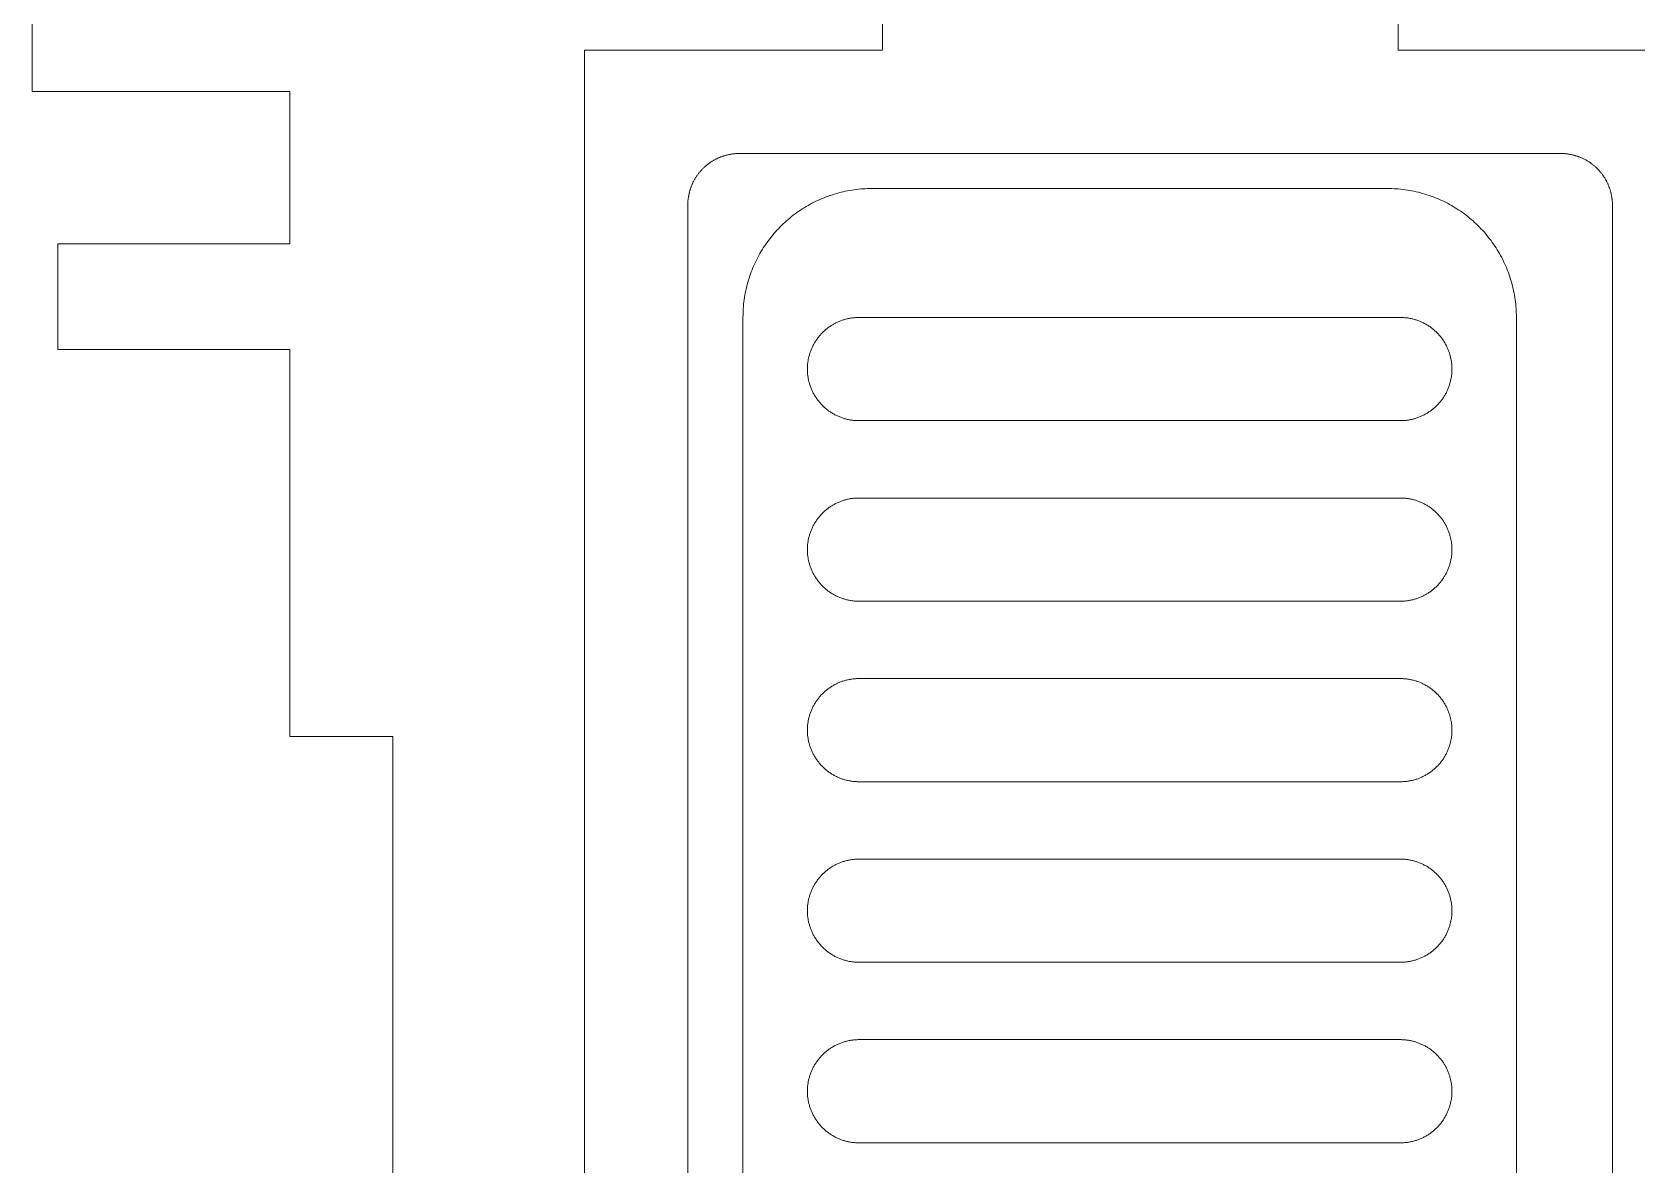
# Model space of a CAD drawing. Header units: inches. Extents: x -487 to 78, y 105 to 340.
# Drawn here: x -10.54 to 37.66, y 208.98 to 242.99 of the extents above; entities that cross this region are included whole.
import ezdxf

# ---------------------------------------------------------------- set-up
doc = ezdxf.new("R2010")
doc.units = ezdxf.units.IN
doc.header["$MEASUREMENT"] = 0
doc.layers.add('Capa 1', color=7, linetype='Continuous')

msp = doc.modelspace()

# ---------------------------------------------------------------- linework, layer by layer
at = {"layer": 'Capa 1', "color": 28, "lineweight": 9, "true_color": 0x11100b}
for points in [[(41.574, 180.49), (30.491, 180.49), (30.491, 177.315), (15.004, 177.315), (15.004, 180.49), (6.059, 180.49), (6.059, 242.442), (15.004, 242.442), (15.004, 245.617), (30.491, 245.617), (30.491, 242.442), (41.574, 242.442)], [(-10.537, 244.3), (-10.537, 241.202), (-2.795, 241.202), (-2.795, 236.633), (-9.761, 236.633), (-9.761, 233.458), (-2.795, 233.458), (-2.795, 221.842), (0.303, 221.842), (0.303, 198.61), (-2.795, 198.61), (-2.795, 186.994), (-9.761, 186.994), (-9.761, 183.819), (-2.795, 183.819), (-2.795, 179.25), (-10.537, 179.25)], [(9.157, 185.136), (9.157, 237.796), (9.157, 237.813), (9.157, 237.83), (9.157, 237.847), (9.16, 237.865), (9.16, 237.882), (9.16, 237.899), (9.163, 237.917), (9.163, 237.935), (9.166, 237.953), (9.168, 237.97), (9.171, 237.988), (9.171, 238.006), (9.174, 238.024), (9.176, 238.042), (9.179, 238.06), (9.185, 238.077), (9.187, 238.095), (9.19, 238.113), (9.196, 238.132), (9.198, 238.149), (9.204, 238.168), (9.206, 238.186), (9.212, 238.204), (9.217, 238.222), (9.223, 238.24), (9.228, 238.258), (9.234, 238.276), (9.239, 238.294), (9.248, 238.312), (9.253, 238.33), (9.258, 238.348), (9.267, 238.366), (9.275, 238.384), (9.28, 238.401), (9.289, 238.419), (9.297, 238.437), (9.305, 238.454), (9.313, 238.472), (9.321, 238.49), (9.329, 238.507), (9.34, 238.524), (9.349, 238.542), (9.359, 238.559), (9.368, 238.576), (9.379, 238.593), (9.389, 238.61), (9.4, 238.626), (9.411, 238.643), (9.422, 238.66), (9.433, 238.676), (9.444, 238.692), (9.455, 238.708), (9.466, 238.725), (9.48, 238.74), (9.491, 238.756), (9.504, 238.772), (9.518, 238.787), (9.529, 238.802), (9.543, 238.818), (9.556, 238.833), (9.57, 238.847), (9.583, 238.862), (9.597, 238.876), (9.611, 238.891), (9.625, 238.905), (9.641, 238.919), (9.655, 238.932), (9.668, 238.946), (9.685, 238.959), (9.698, 238.972), (9.715, 238.985), (9.731, 238.998), (9.745, 239.011), (9.761, 239.023), (9.778, 239.035), (9.794, 239.047), (9.81, 239.058), (9.827, 239.07), (9.843, 239.081), (9.859, 239.092), (9.876, 239.103), (9.892, 239.113), (9.909, 239.123), (9.925, 239.134), (9.944, 239.143), (9.961, 239.153), (9.977, 239.162), (9.996, 239.172), (10.012, 239.18), (10.029, 239.189), (10.048, 239.198), (10.064, 239.205), (10.083, 239.213), (10.1, 239.221), (10.119, 239.229), (10.135, 239.236), (10.154, 239.242), (10.171, 239.249), (10.19, 239.256), (10.209, 239.262), (10.226, 239.268), (10.245, 239.274), (10.261, 239.279), (10.28, 239.285), (10.299, 239.29), (10.316, 239.294), (10.335, 239.299), (10.351, 239.303), (10.37, 239.308), (10.389, 239.311), (10.406, 239.315), (10.425, 239.319), (10.441, 239.322), (10.461, 239.325), (10.48, 239.328), (10.496, 239.33), (10.515, 239.332), (10.531, 239.335), (10.551, 239.337), (10.567, 239.338), (10.586, 239.34), (10.603, 239.341), (10.619, 239.342), (10.638, 239.343), (10.654, 239.344), (10.671, 239.344), (10.69, 239.344), (10.706, 239.344), (35.381, 239.344), (35.397, 239.344), (35.414, 239.344), (35.43, 239.344), (35.449, 239.343), (35.466, 239.342), (35.485, 239.341), (35.501, 239.34), (35.52, 239.338), (35.537, 239.337), (35.553, 239.335), (35.572, 239.332), (35.591, 239.33), (35.608, 239.328), (35.627, 239.325), (35.643, 239.322), (35.662, 239.319), (35.679, 239.315), (35.698, 239.311), (35.717, 239.308), (35.733, 239.303), (35.752, 239.299), (35.769, 239.294), (35.788, 239.29), (35.807, 239.285), (35.824, 239.279), (35.843, 239.274), (35.859, 239.268), (35.878, 239.262), (35.897, 239.256), (35.914, 239.249), (35.933, 239.242), (35.949, 239.236), (35.968, 239.229), (35.985, 239.221), (36.004, 239.213), (36.02, 239.205), (36.039, 239.198), (36.056, 239.189), (36.075, 239.18), (36.091, 239.172), (36.108, 239.162), (36.127, 239.153), (36.143, 239.143), (36.16, 239.134), (36.176, 239.123), (36.195, 239.113), (36.212, 239.103), (36.228, 239.092), (36.244, 239.081), (36.261, 239.07), (36.277, 239.058), (36.293, 239.047), (36.31, 239.035), (36.324, 239.023), (36.34, 239.011), (36.356, 238.998), (36.373, 238.985), (36.386, 238.972), (36.403, 238.959), (36.416, 238.946), (36.433, 238.932), (36.446, 238.919), (36.46, 238.905), (36.474, 238.891), (36.49, 238.876), (36.504, 238.862), (36.517, 238.847), (36.531, 238.833), (36.545, 238.818), (36.556, 238.802), (36.569, 238.787), (36.583, 238.772), (36.594, 238.756), (36.608, 238.74), (36.619, 238.725), (36.632, 238.708), (36.643, 238.692), (36.654, 238.676), (36.665, 238.66), (36.676, 238.643), (36.687, 238.626), (36.698, 238.61), (36.709, 238.593), (36.717, 238.576), (36.728, 238.559), (36.736, 238.542), (36.747, 238.524), (36.755, 238.507), (36.763, 238.49), (36.774, 238.472), (36.783, 238.454), (36.791, 238.437), (36.799, 238.419), (36.804, 238.401), (36.813, 238.384), (36.821, 238.366), (36.826, 238.348), (36.834, 238.33), (36.84, 238.312), (36.845, 238.294), (36.853, 238.276), (36.859, 238.258), (36.864, 238.24), (36.87, 238.222), (36.873, 238.204), (36.878, 238.186), (36.883, 238.168), (36.889, 238.149), (36.892, 238.132), (36.894, 238.113), (36.9, 238.095), (36.903, 238.077), (36.905, 238.06), (36.908, 238.042), (36.911, 238.024), (36.914, 238.006), (36.916, 237.988), (36.919, 237.97), (36.922, 237.953), (36.922, 237.935), (36.924, 237.917), (36.924, 237.899), (36.927, 237.882), (36.927, 237.865), (36.927, 237.847), (36.927, 237.83), (36.927, 237.813), (36.93, 237.796), (36.93, 185.136)], [(34.045, 234.421), (34.045, 234.488), (34.042, 234.555), (34.04, 234.622), (34.037, 234.688), (34.031, 234.755), (34.026, 234.822), (34.018, 234.888), (34.01, 234.954), (33.999, 235.02), (33.988, 235.086), (33.977, 235.152), (33.963, 235.217), (33.949, 235.283), (33.933, 235.348), (33.917, 235.412), (33.9, 235.477), (33.881, 235.541), (33.859, 235.605), (33.84, 235.668), (33.818, 235.731), (33.794, 235.794), (33.769, 235.856), (33.745, 235.918), (33.717, 235.98), (33.69, 236.04), (33.663, 236.101), (33.633, 236.161), (33.603, 236.221), (33.57, 236.28), (33.537, 236.338), (33.504, 236.396), (33.471, 236.453), (33.436, 236.509), (33.398, 236.565), (33.359, 236.62), (33.321, 236.675), (33.283, 236.729), (33.242, 236.783), (33.201, 236.835), (33.16, 236.887), (33.116, 236.938), (33.073, 236.989), (33.026, 237.039), (32.982, 237.087), (32.936, 237.135), (32.89, 237.182), (32.84, 237.229), (32.791, 237.275), (32.742, 237.319), (32.69, 237.363), (32.641, 237.406), (32.589, 237.448), (32.534, 237.49), (32.482, 237.53), (32.428, 237.569), (32.373, 237.608), (32.319, 237.645), (32.261, 237.682), (32.207, 237.717), (32.149, 237.752), (32.092, 237.785), (32.032, 237.818), (31.974, 237.85), (31.914, 237.88), (31.854, 237.91), (31.794, 237.938), (31.734, 237.965), (31.671, 237.992), (31.608, 238.017), (31.548, 238.041), (31.485, 238.065), (31.422, 238.087), (31.357, 238.108), (31.294, 238.127), (31.229, 238.146), (31.166, 238.164), (31.1, 238.181), (31.035, 238.196), (30.969, 238.21), (30.903, 238.224), (30.838, 238.236), (30.772, 238.247), (30.707, 238.256), (30.641, 238.265), (30.576, 238.272), (30.507, 238.279), (30.442, 238.284), (30.373, 238.288), (30.308, 238.291), (30.24, 238.292), (30.174, 238.293), (14.687, 238.293), (14.619, 238.292), (14.553, 238.291), (14.485, 238.288), (14.419, 238.284), (14.353, 238.279), (14.285, 238.272), (14.22, 238.265), (14.154, 238.256), (14.086, 238.247), (14.02, 238.236), (13.954, 238.224), (13.889, 238.21), (13.824, 238.196), (13.761, 238.181), (13.695, 238.164), (13.63, 238.146), (13.567, 238.127), (13.501, 238.108), (13.438, 238.087), (13.375, 238.065), (13.313, 238.041), (13.25, 238.017), (13.19, 237.992), (13.127, 237.965), (13.067, 237.938), (13.007, 237.91), (12.947, 237.88), (12.886, 237.85), (12.826, 237.818), (12.769, 237.785), (12.712, 237.752), (12.654, 237.717), (12.597, 237.682), (12.542, 237.645), (12.488, 237.608), (12.433, 237.569), (12.378, 237.53), (12.324, 237.49), (12.272, 237.448), (12.22, 237.406), (12.168, 237.363), (12.119, 237.319), (12.07, 237.275), (12.02, 237.229), (11.971, 237.182), (11.925, 237.135), (11.878, 237.087), (11.832, 237.039), (11.788, 236.989), (11.744, 236.938), (11.701, 236.887), (11.66, 236.835), (11.619, 236.783), (11.578, 236.729), (11.537, 236.675), (11.499, 236.62), (11.463, 236.565), (11.425, 236.509), (11.389, 236.453), (11.354, 236.396), (11.321, 236.338), (11.288, 236.28), (11.258, 236.221), (11.228, 236.161), (11.198, 236.101), (11.168, 236.04), (11.141, 235.98), (11.116, 235.918), (11.089, 235.856), (11.064, 235.794), (11.042, 235.731), (11.02, 235.668), (10.999, 235.605), (10.98, 235.541), (10.96, 235.477), (10.944, 235.412), (10.928, 235.348), (10.911, 235.283), (10.898, 235.217), (10.884, 235.152), (10.87, 235.086), (10.859, 235.02), (10.851, 234.954), (10.843, 234.888), (10.835, 234.822), (10.829, 234.755), (10.824, 234.688), (10.818, 234.622), (10.816, 234.555), (10.816, 234.488), (10.813, 234.421), (10.813, 187.957)], [(30.562, 234.421), (30.589, 234.421), (30.614, 234.42), (30.641, 234.419), (30.668, 234.417), (30.696, 234.415), (30.72, 234.413), (30.748, 234.41), (30.775, 234.406), (30.8, 234.402), (30.827, 234.398), (30.854, 234.393), (30.879, 234.388), (30.906, 234.382), (30.931, 234.376), (30.958, 234.369), (30.983, 234.362), (31.01, 234.355), (31.035, 234.347), (31.059, 234.339), (31.086, 234.33), (31.111, 234.32), (31.136, 234.311), (31.16, 234.3), (31.185, 234.29), (31.209, 234.279), (31.234, 234.268), (31.256, 234.256), (31.28, 234.244), (31.305, 234.231), (31.327, 234.218), (31.351, 234.205), (31.373, 234.191), (31.395, 234.176), (31.42, 234.162), (31.442, 234.147), (31.463, 234.131), (31.485, 234.116), (31.504, 234.1), (31.526, 234.083), (31.548, 234.066), (31.567, 234.049), (31.589, 234.031), (31.608, 234.014), (31.627, 233.995), (31.646, 233.977), (31.666, 233.958), (31.685, 233.939), (31.704, 233.919), (31.72, 233.899), (31.739, 233.879), (31.756, 233.859), (31.772, 233.838), (31.789, 233.817), (31.805, 233.796), (31.821, 233.774), (31.835, 233.752), (31.851, 233.73), (31.865, 233.707), (31.879, 233.685), (31.892, 233.662), (31.906, 233.639), (31.92, 233.616), (31.933, 233.592), (31.944, 233.568), (31.955, 233.544), (31.969, 233.52), (31.98, 233.496), (31.991, 233.471), (31.999, 233.446), (32.01, 233.421), (32.018, 233.396), (32.026, 233.371), (32.037, 233.346), (32.043, 233.32), (32.051, 233.295), (32.059, 233.269), (32.064, 233.243), (32.07, 233.217), (32.078, 233.191), (32.081, 233.165), (32.086, 233.138), (32.092, 233.112), (32.095, 233.085), (32.1, 233.059), (32.103, 233.032), (32.105, 233.006), (32.105, 232.979), (32.108, 232.952), (32.108, 232.926), (32.111, 232.899), (32.111, 232.872), (32.111, 232.845), (32.108, 232.819), (32.108, 232.792), (32.105, 232.765), (32.105, 232.739), (32.103, 232.712), (32.1, 232.686), (32.095, 232.659), (32.092, 232.633), (32.086, 232.606), (32.081, 232.58), (32.078, 232.554), (32.07, 232.528), (32.064, 232.502), (32.059, 232.476), (32.051, 232.45), (32.043, 232.424), (32.037, 232.399), (32.026, 232.373), (32.018, 232.348), (32.01, 232.323), (31.999, 232.298), (31.991, 232.273), (31.98, 232.249), (31.969, 232.224), (31.955, 232.2), (31.944, 232.176), (31.933, 232.152), (31.92, 232.129), (31.906, 232.105), (31.892, 232.082), (31.879, 232.059), (31.865, 232.037), (31.851, 232.014), (31.835, 231.992), (31.821, 231.97), (31.805, 231.949), (31.789, 231.928), (31.772, 231.907), (31.756, 231.886), (31.739, 231.865), (31.72, 231.845), (31.704, 231.825), (31.685, 231.806), (31.666, 231.787), (31.646, 231.768), (31.627, 231.749), (31.608, 231.731), (31.589, 231.713), (31.567, 231.695), (31.548, 231.678), (31.526, 231.661), (31.504, 231.645), (31.485, 231.629), (31.463, 231.613), (31.442, 231.598), (31.42, 231.583), (31.395, 231.568), (31.373, 231.554), (31.351, 231.54), (31.327, 231.527), (31.305, 231.513), (31.28, 231.501), (31.256, 231.489), (31.234, 231.477), (31.209, 231.465), (31.185, 231.454), (31.16, 231.444), (31.136, 231.434), (31.111, 231.424), (31.086, 231.415), (31.059, 231.406), (31.035, 231.398), (31.01, 231.39), (30.983, 231.382), (30.958, 231.375), (30.931, 231.368), (30.906, 231.362), (30.879, 231.357), (30.854, 231.351), (30.827, 231.346), (30.8, 231.342), (30.775, 231.338), (30.748, 231.335), (30.72, 231.332), (30.696, 231.329), (30.668, 231.327), (30.641, 231.326), (30.614, 231.324), (30.589, 231.324), (30.562, 231.324), (14.299, 231.324), (14.271, 231.324), (14.244, 231.324), (14.22, 231.326), (14.192, 231.327), (14.165, 231.329), (14.138, 231.332), (14.113, 231.335), (14.086, 231.338), (14.058, 231.342), (14.034, 231.346), (14.007, 231.351), (13.979, 231.357), (13.954, 231.362), (13.927, 231.368), (13.903, 231.375), (13.875, 231.382), (13.851, 231.39), (13.826, 231.398), (13.799, 231.406), (13.774, 231.415), (13.75, 231.424), (13.725, 231.434), (13.701, 231.444), (13.676, 231.454), (13.651, 231.465), (13.627, 231.477), (13.602, 231.489), (13.578, 231.501), (13.556, 231.513), (13.531, 231.527), (13.509, 231.54), (13.485, 231.554), (13.463, 231.568), (13.441, 231.583), (13.419, 231.598), (13.397, 231.613), (13.375, 231.629), (13.354, 231.645), (13.332, 231.661), (13.313, 231.678), (13.291, 231.695), (13.272, 231.713), (13.252, 231.731), (13.233, 231.749), (13.214, 231.768), (13.195, 231.787), (13.176, 231.806), (13.157, 231.825), (13.141, 231.845), (13.121, 231.865), (13.105, 231.886), (13.089, 231.907), (13.072, 231.928), (13.056, 231.949), (13.039, 231.97), (13.023, 231.992), (13.009, 232.014), (12.996, 232.037), (12.979, 232.059), (12.966, 232.082), (12.952, 232.105), (12.941, 232.129), (12.927, 232.152), (12.916, 232.176), (12.903, 232.2), (12.892, 232.224), (12.881, 232.249), (12.87, 232.273), (12.859, 232.298), (12.851, 232.323), (12.84, 232.348), (12.832, 232.373), (12.824, 232.399), (12.815, 232.424), (12.81, 232.45), (12.802, 232.476), (12.796, 232.502), (12.788, 232.528), (12.783, 232.554), (12.777, 232.58), (12.772, 232.606), (12.769, 232.633), (12.763, 232.659), (12.761, 232.686), (12.758, 232.712), (12.755, 232.739), (12.753, 232.765), (12.753, 232.792), (12.75, 232.819), (12.75, 232.845), (12.75, 232.872), (12.75, 232.899), (12.75, 232.926), (12.753, 232.952), (12.753, 232.979), (12.755, 233.006), (12.758, 233.032), (12.761, 233.059), (12.763, 233.085), (12.769, 233.112), (12.772, 233.138), (12.777, 233.165), (12.783, 233.191), (12.788, 233.217), (12.796, 233.243), (12.802, 233.269), (12.81, 233.295), (12.815, 233.32), (12.824, 233.346), (12.832, 233.371), (12.84, 233.396), (12.851, 233.421), (12.859, 233.446), (12.87, 233.471), (12.881, 233.496), (12.892, 233.52), (12.903, 233.544), (12.916, 233.568), (12.927, 233.592), (12.941, 233.616), (12.952, 233.639), (12.966, 233.662), (12.979, 233.685), (12.996, 233.707), (13.009, 233.73), (13.023, 233.752), (13.039, 233.774), (13.056, 233.796), (13.072, 233.817), (13.089, 233.838), (13.105, 233.859), (13.121, 233.879), (13.141, 233.899), (13.157, 233.919), (13.176, 233.939), (13.195, 233.958), (13.214, 233.977), (13.233, 233.995), (13.252, 234.014), (13.272, 234.031), (13.291, 234.049), (13.313, 234.066), (13.332, 234.083), (13.354, 234.1), (13.375, 234.116), (13.397, 234.131), (13.419, 234.147), (13.441, 234.162), (13.463, 234.176), (13.485, 234.191), (13.509, 234.205), (13.531, 234.218), (13.556, 234.231), (13.578, 234.244), (13.602, 234.256), (13.627, 234.268), (13.651, 234.279), (13.676, 234.29), (13.701, 234.3), (13.725, 234.311), (13.75, 234.32), (13.774, 234.33), (13.799, 234.339), (13.826, 234.347), (13.851, 234.355), (13.875, 234.362), (13.903, 234.369), (13.927, 234.376), (13.954, 234.382), (13.979, 234.388), (14.007, 234.393), (14.034, 234.398), (14.058, 234.402), (14.086, 234.406), (14.113, 234.41), (14.138, 234.413), (14.165, 234.415), (14.192, 234.417), (14.22, 234.419), (14.244, 234.42), (14.271, 234.421), (14.299, 234.421), (30.562, 234.421)], [(34.045, 187.957), (34.045, 234.421)], [(30.562, 229), (30.589, 229), (30.614, 228.999), (30.641, 228.998), (30.668, 228.996), (30.696, 228.994), (30.72, 228.992), (30.748, 228.989), (30.775, 228.986), (30.8, 228.982), (30.827, 228.977), (30.854, 228.972), (30.879, 228.967), (30.906, 228.961), (30.931, 228.955), (30.958, 228.949), (30.983, 228.942), (31.01, 228.934), (31.035, 228.926), (31.059, 228.918), (31.086, 228.909), (31.111, 228.9), (31.136, 228.89), (31.16, 228.88), (31.185, 228.869), (31.209, 228.858), (31.234, 228.847), (31.256, 228.835), (31.28, 228.823), (31.305, 228.81), (31.327, 228.797), (31.351, 228.784), (31.373, 228.77), (31.395, 228.756), (31.42, 228.741), (31.442, 228.726), (31.463, 228.711), (31.485, 228.695), (31.504, 228.679), (31.526, 228.662), (31.548, 228.646), (31.567, 228.628), (31.589, 228.611), (31.608, 228.593), (31.627, 228.575), (31.646, 228.556), (31.666, 228.537), (31.685, 228.518), (31.704, 228.499), (31.72, 228.479), (31.739, 228.458), (31.756, 228.438), (31.772, 228.417), (31.789, 228.396), (31.805, 228.375), (31.821, 228.353), (31.835, 228.331), (31.851, 228.309), (31.865, 228.287), (31.879, 228.264), (31.892, 228.241), (31.906, 228.218), (31.92, 228.195), (31.933, 228.171), (31.944, 228.147), (31.955, 228.123), (31.969, 228.099), (31.98, 228.075), (31.991, 228.05), (31.999, 228.026), (32.01, 228.001), (32.018, 227.976), (32.026, 227.95), (32.037, 227.925), (32.043, 227.899), (32.051, 227.874), (32.059, 227.848), (32.064, 227.822), (32.07, 227.796), (32.078, 227.77), (32.081, 227.744), (32.086, 227.717), (32.092, 227.691), (32.095, 227.665), (32.1, 227.638), (32.103, 227.611), (32.105, 227.585), (32.105, 227.558), (32.108, 227.532), (32.108, 227.505), (32.111, 227.478), (32.111, 227.452), (32.111, 227.425), (32.108, 227.398), (32.108, 227.371), (32.105, 227.345), (32.105, 227.318), (32.103, 227.291), (32.1, 227.265), (32.095, 227.238), (32.092, 227.212), (32.086, 227.186), (32.081, 227.159), (32.078, 227.133), (32.07, 227.107), (32.064, 227.081), (32.059, 227.055), (32.051, 227.029), (32.043, 227.004), (32.037, 226.978), (32.026, 226.952), (32.018, 226.927), (32.01, 226.902), (31.999, 226.877), (31.991, 226.853), (31.98, 226.828), (31.969, 226.804), (31.955, 226.78), (31.944, 226.755), (31.933, 226.732), (31.92, 226.708), (31.906, 226.685), (31.892, 226.662), (31.879, 226.639), (31.865, 226.616), (31.851, 226.594), (31.835, 226.572), (31.821, 226.55), (31.805, 226.528), (31.789, 226.507), (31.772, 226.486), (31.756, 226.465), (31.739, 226.445), (31.72, 226.424), (31.704, 226.404), (31.685, 226.385), (31.666, 226.366), (31.646, 226.347), (31.627, 226.328), (31.608, 226.31), (31.589, 226.292), (31.567, 226.275), (31.548, 226.257), (31.526, 226.241), (31.504, 226.224), (31.485, 226.208), (31.463, 226.192), (31.442, 226.177), (31.42, 226.162), (31.395, 226.147), (31.373, 226.133), (31.351, 226.119), (31.327, 226.106), (31.305, 226.093), (31.28, 226.08), (31.256, 226.068), (31.234, 226.056), (31.209, 226.045), (31.185, 226.034), (31.16, 226.023), (31.136, 226.013), (31.111, 226.003), (31.086, 225.994), (31.059, 225.985), (31.035, 225.977), (31.01, 225.969), (30.983, 225.961), (30.958, 225.954), (30.931, 225.948), (30.906, 225.941), (30.879, 225.936), (30.854, 225.931), (30.827, 225.926), (30.8, 225.921), (30.775, 225.917), (30.748, 225.914), (30.72, 225.911), (30.696, 225.908), (30.668, 225.907), (30.641, 225.905), (30.614, 225.904), (30.589, 225.903), (30.562, 225.903), (14.299, 225.903), (14.271, 225.903), (14.244, 225.904), (14.22, 225.905), (14.192, 225.907), (14.165, 225.908), (14.138, 225.911), (14.113, 225.914), (14.086, 225.917), (14.058, 225.921), (14.034, 225.926), (14.007, 225.931), (13.979, 225.936), (13.954, 225.941), (13.927, 225.948), (13.903, 225.954), (13.875, 225.961), (13.851, 225.969), (13.826, 225.977), (13.799, 225.985), (13.774, 225.994), (13.75, 226.003), (13.725, 226.013), (13.701, 226.023), (13.676, 226.034), (13.651, 226.045), (13.627, 226.056), (13.602, 226.068), (13.578, 226.08), (13.556, 226.093), (13.531, 226.106), (13.509, 226.119), (13.485, 226.133), (13.463, 226.147), (13.441, 226.162), (13.419, 226.177), (13.397, 226.192), (13.375, 226.208), (13.354, 226.224), (13.332, 226.241), (13.313, 226.257), (13.291, 226.275), (13.272, 226.292), (13.252, 226.31), (13.233, 226.328), (13.214, 226.347), (13.195, 226.366), (13.176, 226.385), (13.157, 226.404), (13.141, 226.424), (13.121, 226.445), (13.105, 226.465), (13.089, 226.486), (13.072, 226.507), (13.056, 226.528), (13.039, 226.55), (13.023, 226.572), (13.009, 226.594), (12.996, 226.616), (12.979, 226.639), (12.966, 226.662), (12.952, 226.685), (12.941, 226.708), (12.927, 226.732), (12.916, 226.755), (12.903, 226.78), (12.892, 226.804), (12.881, 226.828), (12.87, 226.853), (12.859, 226.877), (12.851, 226.902), (12.84, 226.927), (12.832, 226.952), (12.824, 226.978), (12.815, 227.004), (12.81, 227.029), (12.802, 227.055), (12.796, 227.081), (12.788, 227.107), (12.783, 227.133), (12.777, 227.159), (12.772, 227.186), (12.769, 227.212), (12.763, 227.238), (12.761, 227.265), (12.758, 227.291), (12.755, 227.318), (12.753, 227.345), (12.753, 227.371), (12.75, 227.398), (12.75, 227.425), (12.75, 227.452), (12.75, 227.478), (12.75, 227.505), (12.753, 227.532), (12.753, 227.558), (12.755, 227.585), (12.758, 227.611), (12.761, 227.638), (12.763, 227.665), (12.769, 227.691), (12.772, 227.717), (12.777, 227.744), (12.783, 227.77), (12.788, 227.796), (12.796, 227.822), (12.802, 227.848), (12.81, 227.874), (12.815, 227.899), (12.824, 227.925), (12.832, 227.95), (12.84, 227.976), (12.851, 228.001), (12.859, 228.026), (12.87, 228.05), (12.881, 228.075), (12.892, 228.099), (12.903, 228.123), (12.916, 228.147), (12.927, 228.171), (12.941, 228.195), (12.952, 228.218), (12.966, 228.241), (12.979, 228.264), (12.996, 228.287), (13.009, 228.309), (13.023, 228.331), (13.039, 228.353), (13.056, 228.375), (13.072, 228.396), (13.089, 228.417), (13.105, 228.438), (13.121, 228.458), (13.141, 228.479), (13.157, 228.499), (13.176, 228.518), (13.195, 228.537), (13.214, 228.556), (13.233, 228.575), (13.252, 228.593), (13.272, 228.611), (13.291, 228.628), (13.313, 228.646), (13.332, 228.662), (13.354, 228.679), (13.375, 228.695), (13.397, 228.711), (13.419, 228.726), (13.441, 228.741), (13.463, 228.756), (13.485, 228.77), (13.509, 228.784), (13.531, 228.797), (13.556, 228.81), (13.578, 228.823), (13.602, 228.835), (13.627, 228.847), (13.651, 228.858), (13.676, 228.869), (13.701, 228.88), (13.725, 228.89), (13.75, 228.9), (13.774, 228.909), (13.799, 228.918), (13.826, 228.926), (13.851, 228.934), (13.875, 228.942), (13.903, 228.949), (13.927, 228.955), (13.954, 228.961), (13.979, 228.967), (14.007, 228.972), (14.034, 228.977), (14.058, 228.982), (14.086, 228.986), (14.113, 228.989), (14.138, 228.992), (14.165, 228.994), (14.192, 228.996), (14.22, 228.998), (14.244, 228.999), (14.271, 229), (14.299, 229), (30.562, 229)], [(30.562, 223.579), (30.589, 223.579), (30.614, 223.579), (30.641, 223.577), (30.668, 223.576), (30.696, 223.574), (30.72, 223.571), (30.748, 223.568), (30.775, 223.565), (30.8, 223.561), (30.827, 223.556), (30.854, 223.552), (30.879, 223.546), (30.906, 223.541), (30.931, 223.534), (30.958, 223.528), (30.983, 223.521), (31.01, 223.513), (31.035, 223.505), (31.059, 223.497), (31.086, 223.488), (31.111, 223.479), (31.136, 223.469), (31.16, 223.459), (31.185, 223.449), (31.209, 223.437), (31.234, 223.426), (31.256, 223.414), (31.28, 223.402), (31.305, 223.39), (31.327, 223.376), (31.351, 223.363), (31.373, 223.349), (31.395, 223.335), (31.42, 223.32), (31.442, 223.305), (31.463, 223.29), (31.485, 223.274), (31.504, 223.258), (31.526, 223.241), (31.548, 223.225), (31.567, 223.208), (31.589, 223.19), (31.608, 223.172), (31.627, 223.154), (31.646, 223.135), (31.666, 223.116), (31.685, 223.097), (31.704, 223.077), (31.72, 223.058), (31.739, 223.038), (31.756, 223.017), (31.772, 222.996), (31.789, 222.975), (31.805, 222.954), (31.821, 222.932), (31.835, 222.91), (31.851, 222.888), (31.865, 222.866), (31.879, 222.843), (31.892, 222.82), (31.906, 222.797), (31.92, 222.774), (31.933, 222.751), (31.944, 222.727), (31.955, 222.703), (31.969, 222.678), (31.98, 222.654), (31.991, 222.63), (31.999, 222.605), (32.01, 222.58), (32.018, 222.555), (32.026, 222.53), (32.037, 222.504), (32.043, 222.479), (32.051, 222.453), (32.059, 222.427), (32.064, 222.401), (32.07, 222.375), (32.078, 222.349), (32.081, 222.323), (32.086, 222.297), (32.092, 222.27), (32.095, 222.244), (32.1, 222.217), (32.103, 222.191), (32.105, 222.164), (32.105, 222.137), (32.108, 222.111), (32.108, 222.084), (32.111, 222.057), (32.111, 222.031), (32.111, 222.004), (32.108, 221.977), (32.108, 221.95), (32.105, 221.924), (32.105, 221.897), (32.103, 221.871), (32.1, 221.844), (32.095, 221.818), (32.092, 221.791), (32.086, 221.765), (32.081, 221.738), (32.078, 221.712), (32.07, 221.686), (32.064, 221.66), (32.059, 221.634), (32.051, 221.608), (32.043, 221.583), (32.037, 221.557), (32.026, 221.532), (32.018, 221.506), (32.01, 221.482), (31.999, 221.456), (31.991, 221.432), (31.98, 221.407), (31.969, 221.383), (31.955, 221.359), (31.944, 221.335), (31.933, 221.311), (31.92, 221.287), (31.906, 221.264), (31.892, 221.241), (31.879, 221.218), (31.865, 221.195), (31.851, 221.173), (31.835, 221.151), (31.821, 221.129), (31.805, 221.107), (31.789, 221.086), (31.772, 221.065), (31.756, 221.044), (31.739, 221.024), (31.72, 221.003), (31.704, 220.984), (31.685, 220.964), (31.666, 220.945), (31.646, 220.926), (31.627, 220.908), (31.608, 220.889), (31.589, 220.871), (31.567, 220.854), (31.548, 220.837), (31.526, 220.82), (31.504, 220.803), (31.485, 220.787), (31.463, 220.771), (31.442, 220.756), (31.42, 220.741), (31.395, 220.726), (31.373, 220.712), (31.351, 220.698), (31.327, 220.685), (31.305, 220.672), (31.28, 220.659), (31.256, 220.647), (31.234, 220.635), (31.209, 220.624), (31.185, 220.613), (31.16, 220.602), (31.136, 220.592), (31.111, 220.582), (31.086, 220.573), (31.059, 220.564), (31.035, 220.556), (31.01, 220.548), (30.983, 220.541), (30.958, 220.533), (30.931, 220.527), (30.906, 220.521), (30.879, 220.515), (30.854, 220.51), (30.827, 220.505), (30.8, 220.501), (30.775, 220.497), (30.748, 220.493), (30.72, 220.49), (30.696, 220.488), (30.668, 220.486), (30.641, 220.484), (30.614, 220.483), (30.589, 220.482), (30.562, 220.482), (14.299, 220.482), (14.271, 220.482), (14.244, 220.483), (14.22, 220.484), (14.192, 220.486), (14.165, 220.488), (14.138, 220.49), (14.113, 220.493), (14.086, 220.497), (14.058, 220.501), (14.034, 220.505), (14.007, 220.51), (13.979, 220.515), (13.954, 220.521), (13.927, 220.527), (13.903, 220.533), (13.875, 220.541), (13.851, 220.548), (13.826, 220.556), (13.799, 220.564), (13.774, 220.573), (13.75, 220.582), (13.725, 220.592), (13.701, 220.602), (13.676, 220.613), (13.651, 220.624), (13.627, 220.635), (13.602, 220.647), (13.578, 220.659), (13.556, 220.672), (13.531, 220.685), (13.509, 220.698), (13.485, 220.712), (13.463, 220.726), (13.441, 220.741), (13.419, 220.756), (13.397, 220.771), (13.375, 220.787), (13.354, 220.803), (13.332, 220.82), (13.313, 220.837), (13.291, 220.854), (13.272, 220.871), (13.252, 220.889), (13.233, 220.908), (13.214, 220.926), (13.195, 220.945), (13.176, 220.964), (13.157, 220.984), (13.141, 221.003), (13.121, 221.024), (13.105, 221.044), (13.089, 221.065), (13.072, 221.086), (13.056, 221.107), (13.039, 221.129), (13.023, 221.151), (13.009, 221.173), (12.996, 221.195), (12.979, 221.218), (12.966, 221.241), (12.952, 221.264), (12.941, 221.287), (12.927, 221.311), (12.916, 221.335), (12.903, 221.359), (12.892, 221.383), (12.881, 221.407), (12.87, 221.432), (12.859, 221.456), (12.851, 221.482), (12.84, 221.506), (12.832, 221.532), (12.824, 221.557), (12.815, 221.583), (12.81, 221.608), (12.802, 221.634), (12.796, 221.66), (12.788, 221.686), (12.783, 221.712), (12.777, 221.738), (12.772, 221.765), (12.769, 221.791), (12.763, 221.818), (12.761, 221.844), (12.758, 221.871), (12.755, 221.897), (12.753, 221.924), (12.753, 221.95), (12.75, 221.977), (12.75, 222.004), (12.75, 222.031), (12.75, 222.057), (12.75, 222.084), (12.753, 222.111), (12.753, 222.137), (12.755, 222.164), (12.758, 222.191), (12.761, 222.217), (12.763, 222.244), (12.769, 222.27), (12.772, 222.297), (12.777, 222.323), (12.783, 222.349), (12.788, 222.375), (12.796, 222.401), (12.802, 222.427), (12.81, 222.453), (12.815, 222.479), (12.824, 222.504), (12.832, 222.53), (12.84, 222.555), (12.851, 222.58), (12.859, 222.605), (12.87, 222.63), (12.881, 222.654), (12.892, 222.678), (12.903, 222.703), (12.916, 222.727), (12.927, 222.751), (12.941, 222.774), (12.952, 222.797), (12.966, 222.82), (12.979, 222.843), (12.996, 222.866), (13.009, 222.888), (13.023, 222.91), (13.039, 222.932), (13.056, 222.954), (13.072, 222.975), (13.089, 222.996), (13.105, 223.017), (13.121, 223.038), (13.141, 223.058), (13.157, 223.077), (13.176, 223.097), (13.195, 223.116), (13.214, 223.135), (13.233, 223.154), (13.252, 223.172), (13.272, 223.19), (13.291, 223.208), (13.313, 223.225), (13.332, 223.241), (13.354, 223.258), (13.375, 223.274), (13.397, 223.29), (13.419, 223.305), (13.441, 223.32), (13.463, 223.335), (13.485, 223.349), (13.509, 223.363), (13.531, 223.376), (13.556, 223.39), (13.578, 223.402), (13.602, 223.414), (13.627, 223.426), (13.651, 223.437), (13.676, 223.449), (13.701, 223.459), (13.725, 223.469), (13.75, 223.479), (13.774, 223.488), (13.799, 223.497), (13.826, 223.505), (13.851, 223.513), (13.875, 223.521), (13.903, 223.528), (13.927, 223.534), (13.954, 223.541), (13.979, 223.546), (14.007, 223.552), (14.034, 223.556), (14.058, 223.561), (14.086, 223.565), (14.113, 223.568), (14.138, 223.571), (14.165, 223.574), (14.192, 223.576), (14.22, 223.577), (14.244, 223.579), (14.271, 223.579), (14.299, 223.579), (30.562, 223.579)], [(30.562, 218.159), (30.589, 218.158), (30.614, 218.158), (30.641, 218.157), (30.668, 218.155), (30.696, 218.153), (30.72, 218.15), (30.748, 218.147), (30.775, 218.144), (30.8, 218.14), (30.827, 218.136), (30.854, 218.131), (30.879, 218.125), (30.906, 218.12), (30.931, 218.114), (30.958, 218.107), (30.983, 218.1), (31.01, 218.092), (31.035, 218.084), (31.059, 218.076), (31.086, 218.067), (31.111, 218.058), (31.136, 218.048), (31.16, 218.038), (31.185, 218.028), (31.209, 218.017), (31.234, 218.005), (31.256, 217.993), (31.28, 217.981), (31.305, 217.969), (31.327, 217.955), (31.351, 217.942), (31.373, 217.928), (31.395, 217.914), (31.42, 217.899), (31.442, 217.884), (31.463, 217.869), (31.485, 217.853), (31.504, 217.837), (31.526, 217.821), (31.548, 217.804), (31.567, 217.787), (31.589, 217.769), (31.608, 217.751), (31.627, 217.733), (31.646, 217.715), (31.666, 217.695), (31.685, 217.676), (31.704, 217.657), (31.72, 217.637), (31.739, 217.617), (31.756, 217.596), (31.772, 217.576), (31.789, 217.554), (31.805, 217.533), (31.821, 217.511), (31.835, 217.49), (31.851, 217.467), (31.865, 217.445), (31.879, 217.423), (31.892, 217.4), (31.906, 217.377), (31.92, 217.353), (31.933, 217.33), (31.944, 217.306), (31.955, 217.282), (31.969, 217.258), (31.98, 217.233), (31.991, 217.209), (31.999, 217.184), (32.01, 217.159), (32.018, 217.134), (32.026, 217.109), (32.037, 217.083), (32.043, 217.058), (32.051, 217.032), (32.059, 217.006), (32.064, 216.98), (32.07, 216.954), (32.078, 216.928), (32.081, 216.902), (32.086, 216.876), (32.092, 216.85), (32.095, 216.823), (32.1, 216.797), (32.103, 216.77), (32.105, 216.743), (32.105, 216.717), (32.108, 216.69), (32.108, 216.663), (32.111, 216.637), (32.111, 216.61), (32.111, 216.583), (32.108, 216.557), (32.108, 216.53), (32.105, 216.503), (32.105, 216.476), (32.103, 216.45), (32.1, 216.423), (32.095, 216.397), (32.092, 216.37), (32.086, 216.344), (32.081, 216.317), (32.078, 216.291), (32.07, 216.265), (32.064, 216.239), (32.059, 216.213), (32.051, 216.187), (32.043, 216.162), (32.037, 216.136), (32.026, 216.111), (32.018, 216.086), (32.01, 216.061), (31.999, 216.036), (31.991, 216.011), (31.98, 215.986), (31.969, 215.962), (31.955, 215.938), (31.944, 215.914), (31.933, 215.89), (31.92, 215.867), (31.906, 215.843), (31.892, 215.82), (31.879, 215.797), (31.865, 215.775), (31.851, 215.752), (31.835, 215.73), (31.821, 215.708), (31.805, 215.687), (31.789, 215.665), (31.772, 215.644), (31.756, 215.623), (31.739, 215.603), (31.72, 215.583), (31.704, 215.563), (31.685, 215.543), (31.666, 215.524), (31.646, 215.505), (31.627, 215.487), (31.608, 215.468), (31.589, 215.451), (31.567, 215.433), (31.548, 215.416), (31.526, 215.399), (31.504, 215.383), (31.485, 215.367), (31.463, 215.351), (31.442, 215.335), (31.42, 215.32), (31.395, 215.306), (31.373, 215.291), (31.351, 215.277), (31.327, 215.264), (31.305, 215.251), (31.28, 215.239), (31.256, 215.226), (31.234, 215.214), (31.209, 215.203), (31.185, 215.192), (31.16, 215.181), (31.136, 215.171), (31.111, 215.162), (31.086, 215.153), (31.059, 215.143), (31.035, 215.135), (31.01, 215.127), (30.983, 215.12), (30.958, 215.113), (30.931, 215.106), (30.906, 215.1), (30.879, 215.094), (30.854, 215.089), (30.827, 215.084), (30.8, 215.08), (30.775, 215.076), (30.748, 215.072), (30.72, 215.07), (30.696, 215.067), (30.668, 215.065), (30.641, 215.063), (30.614, 215.062), (30.589, 215.061), (30.562, 215.061), (14.299, 215.061), (14.271, 215.061), (14.244, 215.062), (14.22, 215.063), (14.192, 215.065), (14.165, 215.067), (14.138, 215.07), (14.113, 215.072), (14.086, 215.076), (14.058, 215.08), (14.034, 215.084), (14.007, 215.089), (13.979, 215.094), (13.954, 215.1), (13.927, 215.106), (13.903, 215.113), (13.875, 215.12), (13.851, 215.127), (13.826, 215.135), (13.799, 215.143), (13.774, 215.153), (13.75, 215.162), (13.725, 215.171), (13.701, 215.181), (13.676, 215.192), (13.651, 215.203), (13.627, 215.214), (13.602, 215.226), (13.578, 215.239), (13.556, 215.251), (13.531, 215.264), (13.509, 215.277), (13.485, 215.291), (13.463, 215.306), (13.441, 215.32), (13.419, 215.335), (13.397, 215.351), (13.375, 215.367), (13.354, 215.383), (13.332, 215.399), (13.313, 215.416), (13.291, 215.433), (13.272, 215.451), (13.252, 215.468), (13.233, 215.487), (13.214, 215.505), (13.195, 215.524), (13.176, 215.543), (13.157, 215.563), (13.141, 215.583), (13.121, 215.603), (13.105, 215.623), (13.089, 215.644), (13.072, 215.665), (13.056, 215.687), (13.039, 215.708), (13.023, 215.73), (13.009, 215.752), (12.996, 215.775), (12.979, 215.797), (12.966, 215.82), (12.952, 215.843), (12.941, 215.867), (12.927, 215.89), (12.916, 215.914), (12.903, 215.938), (12.892, 215.962), (12.881, 215.986), (12.87, 216.011), (12.859, 216.036), (12.851, 216.061), (12.84, 216.086), (12.832, 216.111), (12.824, 216.136), (12.815, 216.162), (12.81, 216.187), (12.802, 216.213), (12.796, 216.239), (12.788, 216.265), (12.783, 216.291), (12.777, 216.317), (12.772, 216.344), (12.769, 216.37), (12.763, 216.397), (12.761, 216.423), (12.758, 216.45), (12.755, 216.476), (12.753, 216.503), (12.753, 216.53), (12.75, 216.557), (12.75, 216.583), (12.75, 216.61), (12.75, 216.637), (12.75, 216.663), (12.753, 216.69), (12.753, 216.717), (12.755, 216.743), (12.758, 216.77), (12.761, 216.797), (12.763, 216.823), (12.769, 216.85), (12.772, 216.876), (12.777, 216.902), (12.783, 216.928), (12.788, 216.954), (12.796, 216.98), (12.802, 217.006), (12.81, 217.032), (12.815, 217.058), (12.824, 217.083), (12.832, 217.109), (12.84, 217.134), (12.851, 217.159), (12.859, 217.184), (12.87, 217.209), (12.881, 217.233), (12.892, 217.258), (12.903, 217.282), (12.916, 217.306), (12.927, 217.33), (12.941, 217.353), (12.952, 217.377), (12.966, 217.4), (12.979, 217.423), (12.996, 217.445), (13.009, 217.467), (13.023, 217.49), (13.039, 217.511), (13.056, 217.533), (13.072, 217.554), (13.089, 217.576), (13.105, 217.596), (13.121, 217.617), (13.141, 217.637), (13.157, 217.657), (13.176, 217.676), (13.195, 217.695), (13.214, 217.715), (13.233, 217.733), (13.252, 217.751), (13.272, 217.769), (13.291, 217.787), (13.313, 217.804), (13.332, 217.821), (13.354, 217.837), (13.375, 217.853), (13.397, 217.869), (13.419, 217.884), (13.441, 217.899), (13.463, 217.914), (13.485, 217.928), (13.509, 217.942), (13.531, 217.955), (13.556, 217.969), (13.578, 217.981), (13.602, 217.993), (13.627, 218.005), (13.651, 218.017), (13.676, 218.028), (13.701, 218.038), (13.725, 218.048), (13.75, 218.058), (13.774, 218.067), (13.799, 218.076), (13.826, 218.084), (13.851, 218.092), (13.875, 218.1), (13.903, 218.107), (13.927, 218.114), (13.954, 218.12), (13.979, 218.125), (14.007, 218.131), (14.034, 218.136), (14.058, 218.14), (14.086, 218.144), (14.113, 218.147), (14.138, 218.15), (14.165, 218.153), (14.192, 218.155), (14.22, 218.157), (14.244, 218.158), (14.271, 218.158), (14.299, 218.159), (30.562, 218.159)], [(30.562, 209.64), (14.299, 209.64), (14.271, 209.64), (14.244, 209.641), (14.22, 209.642), (14.192, 209.644), (14.165, 209.646), (14.138, 209.649), (14.113, 209.652), (14.086, 209.655), (14.058, 209.659), (14.034, 209.663), (14.007, 209.668), (13.979, 209.673), (13.954, 209.679), (13.927, 209.685), (13.903, 209.692), (13.875, 209.699), (13.851, 209.706), (13.826, 209.714), (13.799, 209.723), (13.774, 209.732), (13.75, 209.741), (13.725, 209.751), (13.701, 209.76), (13.676, 209.771), (13.651, 209.782), (13.627, 209.794), (13.602, 209.805), (13.578, 209.818), (13.556, 209.83), (13.531, 209.843), (13.509, 209.857), (13.485, 209.871), (13.463, 209.885), (13.441, 209.899), (13.419, 209.914), (13.397, 209.93), (13.375, 209.946), (13.354, 209.962), (13.332, 209.978), (13.313, 209.995), (13.291, 210.012), (13.272, 210.03), (13.252, 210.048), (13.233, 210.066), (13.214, 210.085), (13.195, 210.103), (13.176, 210.123), (13.157, 210.142), (13.141, 210.162), (13.121, 210.182), (13.105, 210.203), (13.089, 210.223), (13.072, 210.244), (13.056, 210.266), (13.039, 210.287), (13.023, 210.309), (13.009, 210.331), (12.996, 210.354), (12.979, 210.376), (12.966, 210.399), (12.952, 210.422), (12.941, 210.446), (12.927, 210.469), (12.916, 210.493), (12.903, 210.517), (12.892, 210.541), (12.881, 210.566), (12.87, 210.59), (12.859, 210.615), (12.851, 210.64), (12.84, 210.665), (12.832, 210.69), (12.824, 210.716), (12.815, 210.741), (12.81, 210.767), (12.802, 210.792), (12.796, 210.818), (12.788, 210.844), (12.783, 210.871), (12.777, 210.897), (12.772, 210.923), (12.769, 210.95), (12.763, 210.976), (12.761, 211.002), (12.758, 211.029), (12.755, 211.055), (12.753, 211.082), (12.753, 211.109), (12.75, 211.136), (12.75, 211.162), (12.75, 211.189), (12.75, 211.216), (12.75, 211.242), (12.753, 211.269), (12.753, 211.296), (12.755, 211.323), (12.758, 211.349), (12.761, 211.376), (12.763, 211.402), (12.769, 211.429), (12.772, 211.455), (12.777, 211.481), (12.783, 211.508), (12.788, 211.534), (12.796, 211.56), (12.802, 211.585), (12.81, 211.611), (12.815, 211.637), (12.824, 211.663), (12.832, 211.688), (12.84, 211.713), (12.851, 211.738), (12.859, 211.763), (12.87, 211.788), (12.881, 211.812), (12.892, 211.837), (12.903, 211.861), (12.916, 211.885), (12.927, 211.909), (12.941, 211.932), (12.952, 211.956), (12.966, 211.979), (12.979, 212.002), (12.996, 212.024), (13.009, 212.047), (13.023, 212.069), (13.039, 212.091), (13.056, 212.112), (13.072, 212.134), (13.089, 212.155), (13.105, 212.175), (13.121, 212.196), (13.141, 212.216), (13.157, 212.236), (13.176, 212.255), (13.195, 212.275), (13.214, 212.294), (13.233, 212.312), (13.252, 212.33), (13.272, 212.348), (13.291, 212.366), (13.313, 212.383), (13.332, 212.4), (13.354, 212.416), (13.375, 212.433), (13.397, 212.448), (13.419, 212.464), (13.441, 212.479), (13.463, 212.493), (13.485, 212.507), (13.509, 212.521), (13.531, 212.535), (13.556, 212.548), (13.578, 212.56), (13.602, 212.573), (13.627, 212.585), (13.651, 212.596), (13.676, 212.607), (13.701, 212.617), (13.725, 212.627), (13.75, 212.637), (13.774, 212.647), (13.799, 212.655), (13.826, 212.664), (13.851, 212.672), (13.875, 212.679), (13.903, 212.686), (13.927, 212.693), (13.954, 212.699), (13.979, 212.705), (14.007, 212.71), (14.034, 212.715), (14.058, 212.719), (14.086, 212.723), (14.113, 212.727), (14.138, 212.73), (14.165, 212.732), (14.192, 212.734), (14.22, 212.736), (14.244, 212.737), (14.271, 212.738), (14.299, 212.738), (30.562, 212.738), (30.589, 212.738), (30.614, 212.737), (30.641, 212.736), (30.668, 212.734), (30.696, 212.732), (30.72, 212.73), (30.748, 212.727), (30.775, 212.723), (30.8, 212.719), (30.827, 212.715), (30.854, 212.71), (30.879, 212.705), (30.906, 212.699), (30.931, 212.693), (30.958, 212.686), (30.983, 212.679), (31.01, 212.672), (31.035, 212.664), (31.059, 212.655), (31.086, 212.647), (31.111, 212.637), (31.136, 212.627), (31.16, 212.617), (31.185, 212.607), (31.209, 212.596), (31.234, 212.585), (31.256, 212.573), (31.28, 212.56), (31.305, 212.548), (31.327, 212.535), (31.351, 212.521), (31.373, 212.507), (31.395, 212.493), (31.42, 212.479), (31.442, 212.464), (31.463, 212.448), (31.485, 212.433), (31.504, 212.416), (31.526, 212.4), (31.548, 212.383), (31.567, 212.366), (31.589, 212.348), (31.608, 212.33), (31.627, 212.312), (31.646, 212.294), (31.666, 212.275), (31.685, 212.255), (31.704, 212.236), (31.72, 212.216), (31.739, 212.196), (31.756, 212.175), (31.772, 212.155), (31.789, 212.134), (31.805, 212.112), (31.821, 212.091), (31.835, 212.069), (31.851, 212.047), (31.865, 212.024), (31.879, 212.002), (31.892, 211.979), (31.906, 211.956), (31.92, 211.932), (31.933, 211.909), (31.944, 211.885), (31.955, 211.861), (31.969, 211.837), (31.98, 211.812), (31.991, 211.788), (31.999, 211.763), (32.01, 211.738), (32.018, 211.713), (32.026, 211.688), (32.037, 211.663), (32.043, 211.637), (32.051, 211.611), (32.059, 211.585), (32.064, 211.56), (32.07, 211.534), (32.078, 211.508), (32.081, 211.481), (32.086, 211.455), (32.092, 211.429), (32.095, 211.402), (32.1, 211.376), (32.103, 211.349), (32.105, 211.323), (32.105, 211.296), (32.108, 211.269), (32.108, 211.242), (32.111, 211.216), (32.111, 211.189), (32.111, 211.162), (32.108, 211.136), (32.108, 211.109), (32.105, 211.082), (32.105, 211.055), (32.103, 211.029), (32.1, 211.002), (32.095, 210.976), (32.092, 210.95), (32.086, 210.923), (32.081, 210.897), (32.078, 210.871), (32.07, 210.844), (32.064, 210.818), (32.059, 210.792), (32.051, 210.767), (32.043, 210.741), (32.037, 210.716), (32.026, 210.69), (32.018, 210.665), (32.01, 210.64), (31.999, 210.615), (31.991, 210.59), (31.98, 210.566), (31.969, 210.541), (31.955, 210.517), (31.944, 210.493), (31.933, 210.469), (31.92, 210.446), (31.906, 210.422), (31.892, 210.399), (31.879, 210.376), (31.865, 210.354), (31.851, 210.331), (31.835, 210.309), (31.821, 210.287), (31.805, 210.266), (31.789, 210.244), (31.772, 210.223), (31.756, 210.203), (31.739, 210.182), (31.72, 210.162), (31.704, 210.142), (31.685, 210.123), (31.666, 210.103), (31.646, 210.085), (31.627, 210.066), (31.608, 210.048), (31.589, 210.03), (31.567, 210.012), (31.548, 209.995), (31.526, 209.978), (31.504, 209.962), (31.485, 209.946), (31.463, 209.93), (31.442, 209.914), (31.42, 209.899), (31.395, 209.885), (31.373, 209.871), (31.351, 209.857), (31.327, 209.843), (31.305, 209.83), (31.28, 209.818), (31.256, 209.805), (31.234, 209.794), (31.209, 209.782), (31.185, 209.771), (31.16, 209.76), (31.136, 209.751), (31.111, 209.741), (31.086, 209.732), (31.059, 209.723), (31.035, 209.714), (31.01, 209.706), (30.983, 209.699), (30.958, 209.692), (30.931, 209.685), (30.906, 209.679), (30.879, 209.673), (30.854, 209.668), (30.827, 209.663), (30.8, 209.659), (30.775, 209.655), (30.748, 209.652), (30.72, 209.649), (30.696, 209.646), (30.668, 209.644), (30.641, 209.642), (30.614, 209.641), (30.589, 209.64), (30.562, 209.64)]]:
    msp.add_lwpolyline(points, dxfattribs=at)

doc.saveas('drawing.dxf')
